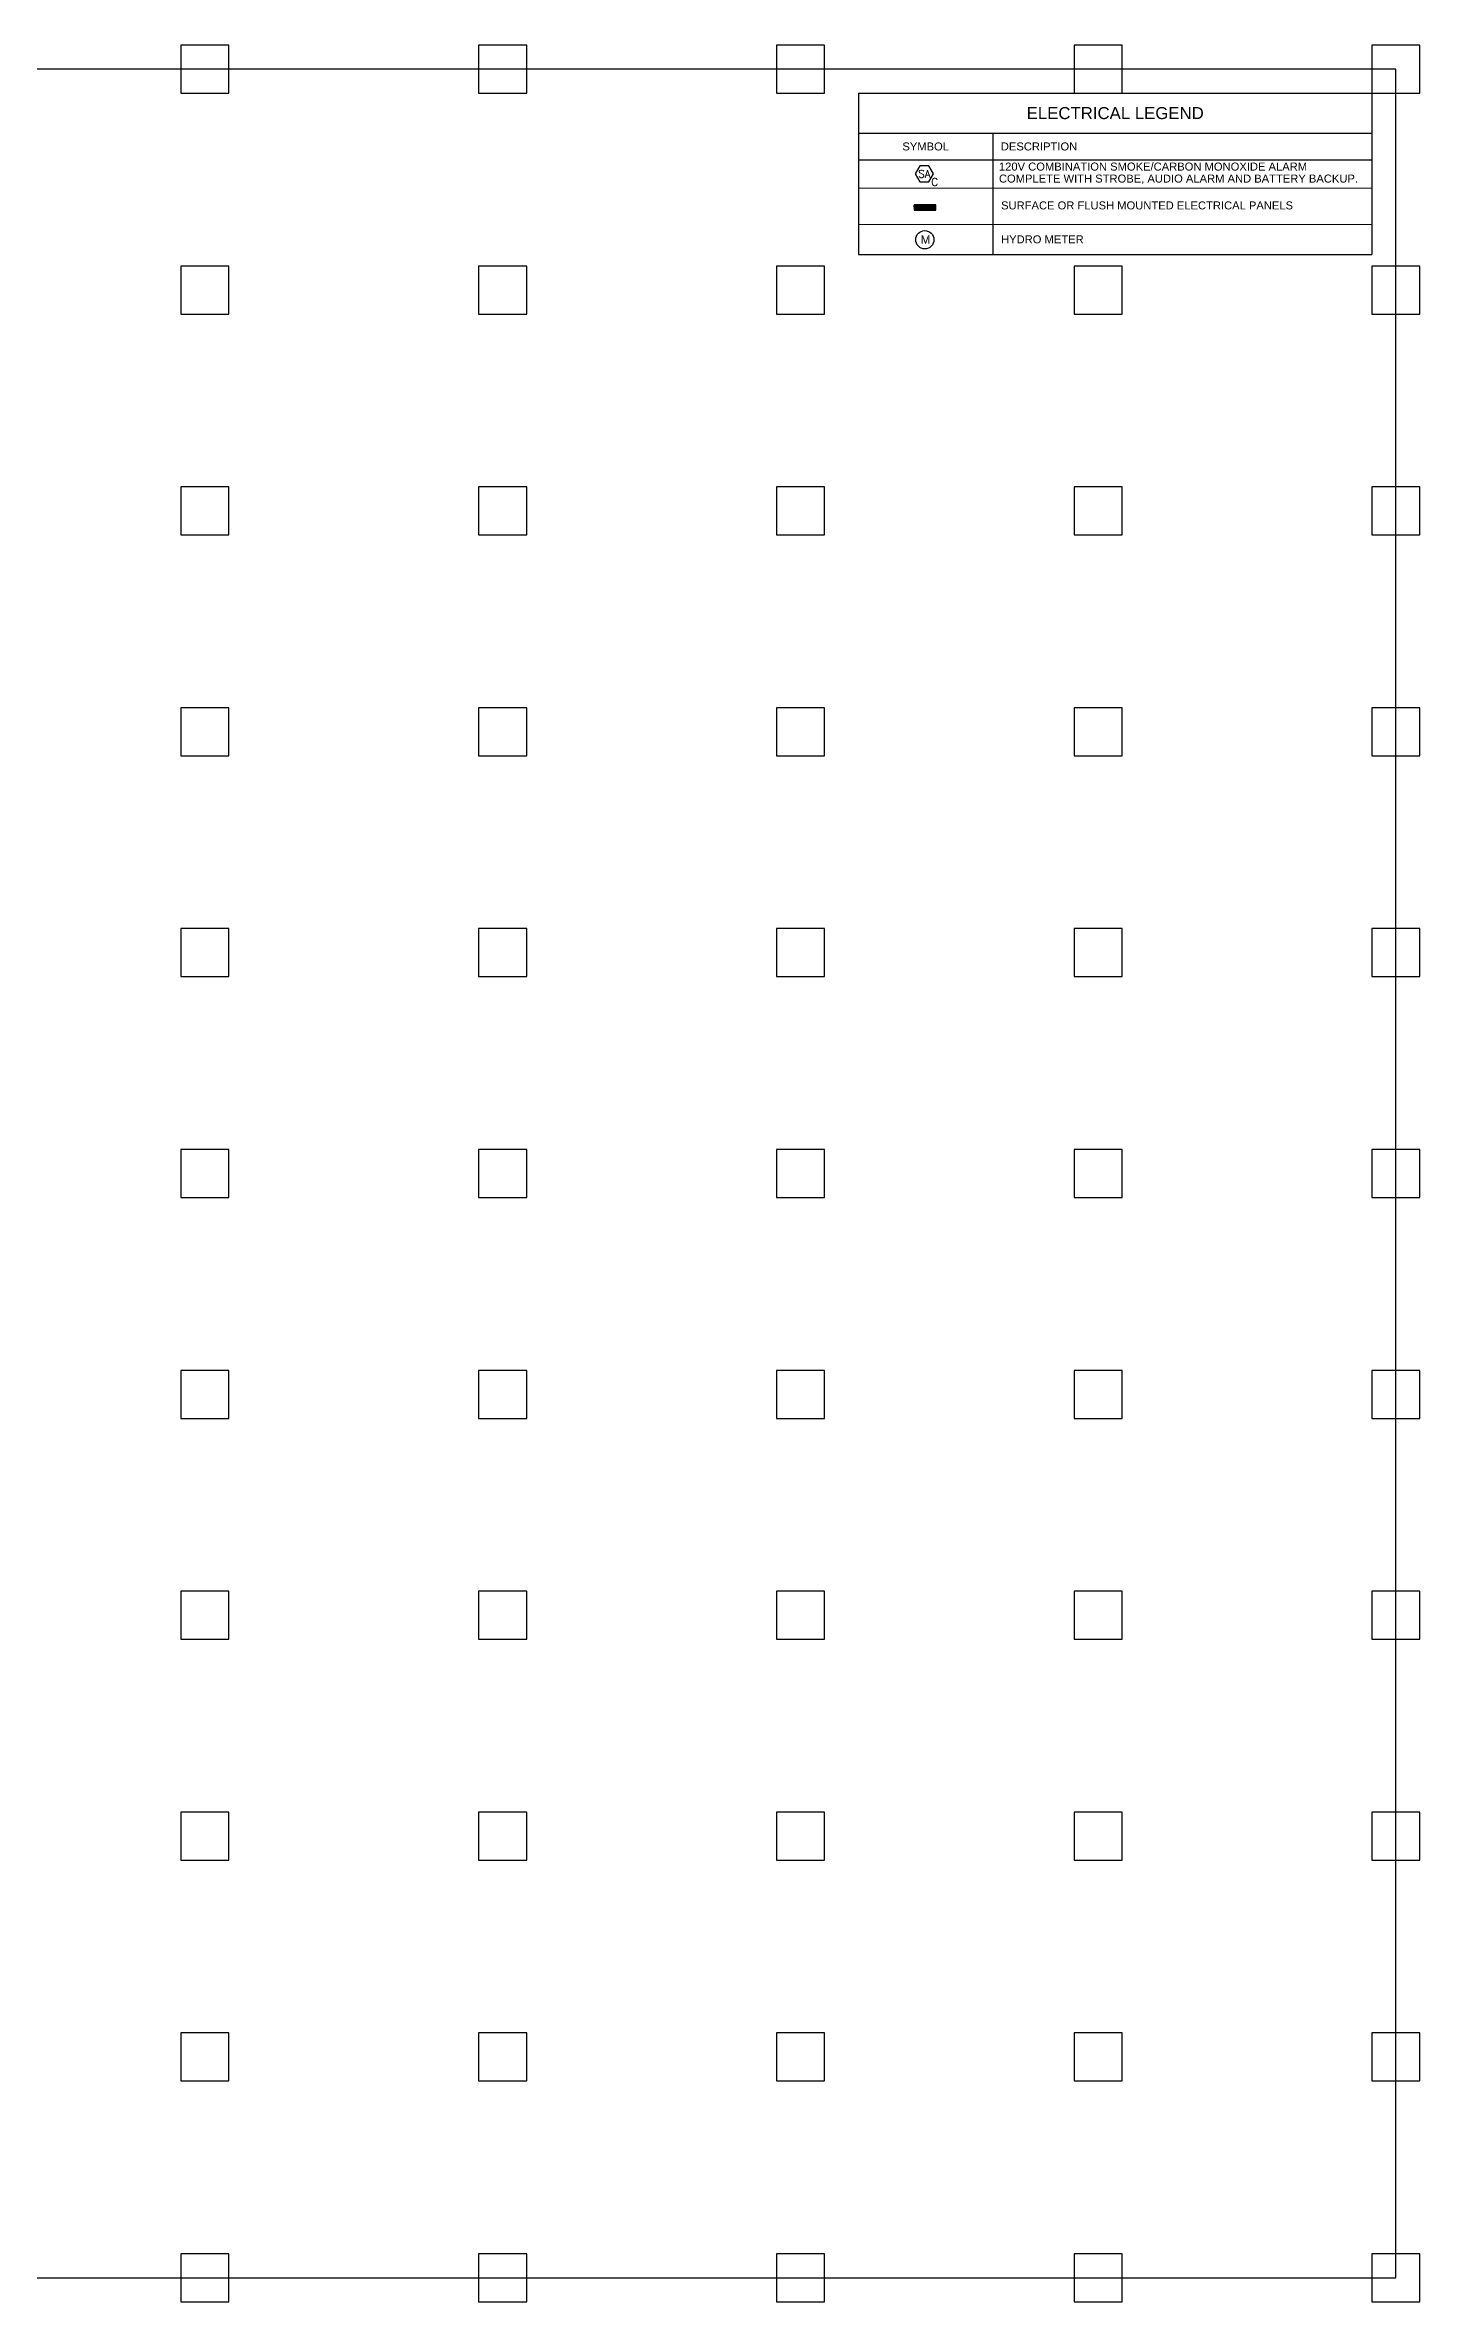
# Model space of a CAD drawing. Header units: millimetres. Extents: x -265298 to 39086, y 16803 to 136893.
# Drawn here: x -85531 to -68080, y 62522 to 91173 of the extents above; entities that cross this region are included whole.
import ezdxf
from ezdxf.enums import TextEntityAlignment as Align

# ---------------------------------------------------------------- set-up
doc = ezdxf.new("R2010")
doc.units = ezdxf.units.MM
doc.header["$LTSCALE"] = 25
for name, color, linetype in [('schedules_symbols_notes$0$E-FA', 2, 'Continuous'), ('schedules_symbols_notes$0$E-POWER', 2, 'Continuous'), ('schedules_symbols_notes$0$E-TEXT', 11, 'Continuous'), ('schedules_symbols_notes$0$M-ANNO', 11, 'Continuous')]:
    doc.layers.add(name, color=color, linetype=linetype)
doc.styles.add('schedules_symbols_notes$0$ROMANS', font='ROMANS.SHX')
doc.styles.add('schedules_symbols_notes$0$Standard', font='arial.ttf')

# ---------------------------------------------------------------- blocks, each defined once
blk = doc.blocks.new('*U323')
at = {"layer": 'Defpoints'}
blk.add_lwpolyline([(-304.8, -304.8), (304.8, -304.8), (304.8, 304.8), (-304.8, 304.8)], close=True, dxfattribs=at)
blk = doc.blocks.new('*U331')
at = {"layer": 'Defpoints', "color": 0, "linetype": 'ByBlock', "lineweight": -2, "transparency": 16777216}
for p in [(22677, 28041), (26457, 28041), (30236, 28041), (34016, 28041), (37795, 28041), (22677, 25237), (26457, 25237), (30236, 25237), (34016, 25237), (37795, 25237), (22677, 22433), (26457, 22433), (30236, 22433), (34016, 22433), (37795, 22433), (22677, 19629), (26457, 19629), (30236, 19629), (34016, 19629), (37795, 19629), (22677, 16825), (26457, 16825), (30236, 16825), (34016, 16825), (37795, 16825), (22677, 14021), (26457, 14021), (30236, 14021), (34016, 14021), (37795, 14021), (22677, 11216), (26457, 11216), (30236, 11216), (34016, 11216), (37795, 11216), (22677, 8412), (26457, 8412), (30236, 8412), (34016, 8412), (37795, 8412), (22677, 5608), (26457, 5608), (30236, 5608), (34016, 5608), (37795, 5608), (22677, 2804), (26457, 2804), (30236, 2804), (34016, 2804), (37795, 2804), (22677, 0), (26457, 0), (30236, 0), (34016, 0), (37795, 0)]:
    blk.add_blockref('*U323', p, dxfattribs=at)
blk = doc.blocks.new('schedules_symbols_notes$0$P57')
h = blk.add_hatch()
h.set_pattern_fill('ANSI31', color=256, scale=5)
h.set_pattern_definition([(45, (-832.4961, -469.5108), (-0.44194174, 0.44194174), [])])
h.paths.add_polyline_path([(0, 0), (510, 0), (510, 125), (0, 125)])
blk.add_lwpolyline([(0, 0), (510, 0), (510, 125), (0, 125)], close=True)

msp = doc.modelspace()

# ---------------------------------------------------------------- linework, layer by layer
at = {"layer": 'Defpoints', "color": 255}
msp.add_lwpolyline([(-106180, 62827), (-68385, 62827), (-68385, 90869), (-106180, 90869)], close=True, dxfattribs=at)
at = {"layer": 'schedules_symbols_notes$0$E-FA'}
for p, q in [((-74428, 89640), (-74487, 89539)), ((-74487, 89539), (-74428, 89438)), ((-74311, 89640), (-74428, 89640)), ((-74428, 89438), (-74311, 89438)), ((-74253, 89539), (-74311, 89640)), ((-74311, 89438), (-74253, 89539))]:
    msp.add_line(p, q, dxfattribs=at)
at = {"layer": 'schedules_symbols_notes$0$E-POWER'}
msp.add_circle((-74364, 88702), 116, dxfattribs=at)
at = {"layer": 'schedules_symbols_notes$0$M-ANNO'}
for p, q in [((-75204, 90563), (-68689, 90563)), ((-75204, 90563), (-75204, 89717)), ((-68689, 90563), (-68689, 89717)), ((-75204, 90055), (-68689, 90055)), ((-73501, 90055), (-73501, 89717)), ((-75204, 89717), (-68689, 89717)), ((-75204, 89717), (-75204, 88516)), ((-73501, 89717), (-73501, 88516)), ((-68689, 89717), (-68689, 88516)), ((-75204, 88516), (-68689, 88516))]:
    msp.add_line(p, q, dxfattribs=at)
at = {"layer": 'schedules_symbols_notes$0$M-ANNO', "color": 8, "lineweight": 0}
for p, q in [((-75204, 89355), (-68689, 89355)), ((-75204, 88896), (-68689, 88896)), ((-75204, 88516), (-68689, 88516))]:
    msp.add_line(p, q, dxfattribs=at)

# ---------------------------------------------------------------- block references
at = {"layer": 'Defpoints'}
msp.add_blockref('*U331', (-106180, 62827), dxfattribs=at)
at = {"layer": 'schedules_symbols_notes$0$E-POWER', "xscale": 0.5403707717671313, "yscale": 0.5403707717671313, "zscale": 0.5403707717671313}
msp.add_blockref('schedules_symbols_notes$0$P57', (-74499, 89076), dxfattribs=at)

# ---------------------------------------------------------------- texts
at = {"layer": 'schedules_symbols_notes$0$E-FA', "style": 'schedules_symbols_notes$0$ROMANS'}
for s, p in [('SA', (-74370, 89539)), ('C', (-74240, 89436))]:
    msp.add_text(s, height=97.3, dxfattribs=at).set_placement(p, align=Align.MIDDLE)
at = {"layer": 'schedules_symbols_notes$0$E-TEXT', "attachment_point": 1}
for s, insert, char_height, width, line_spacing_factor, style in [('{\\fSansSerif|b0|i0|c2|p2;120V COMBINATION SMOKE/CARBON MONOXIDE ALARM COMPLETE WITH STROBE, AUDIO ALARM AND BATTERY BACKUP.}', (-73423, 89682), 101.6, 4559.9, 0.9, 'schedules_symbols_notes$0$Standard'), ('{\\fSansSerif|b0|i0|c2|p2;SURFACE OR FLUSH MOUNTED ELECTRICAL PANELS}', (-73396, 89189), 101.6, 6201.4, 0.899998, 'schedules_symbols_notes$0$ROMANS'), ('{\\fSansSerif|b0|i0|c2|p2;M}', (-74418, 88759), 108.07, 6201.4, 0.899998, 'schedules_symbols_notes$0$ROMANS'), ('{\\fSansSerif|b0|i0|c2|p2;HYDRO METER }', (-73396, 88758), 101.6, 6201.4, 0.899998, 'schedules_symbols_notes$0$ROMANS')]:
    msp.add_mtext(s, dxfattribs=dict(at, insert=insert, char_height=char_height, width=width, line_spacing_factor=line_spacing_factor, style=style))
at = {"layer": 'schedules_symbols_notes$0$M-ANNO', "style": 'schedules_symbols_notes$0$Standard'}
for s, insert, char_height, width, attachment_point in [('{\\fMicrosoft Sans Serif|b0|i0|c0|p34;\\C256;ELECTRICAL LEGEND}', (-71947, 90309), 152.4, 6210.07, 5), ('SYMBOL', (-74353, 89886), 101.6, 1500, 5), ('DESCRIPTION', (-73399, 89886), 101.6, 4608.47, 4)]:
    msp.add_mtext(s, dxfattribs=dict(at, insert=insert, char_height=char_height, width=width, attachment_point=attachment_point))

doc.saveas('drawing.dxf')
